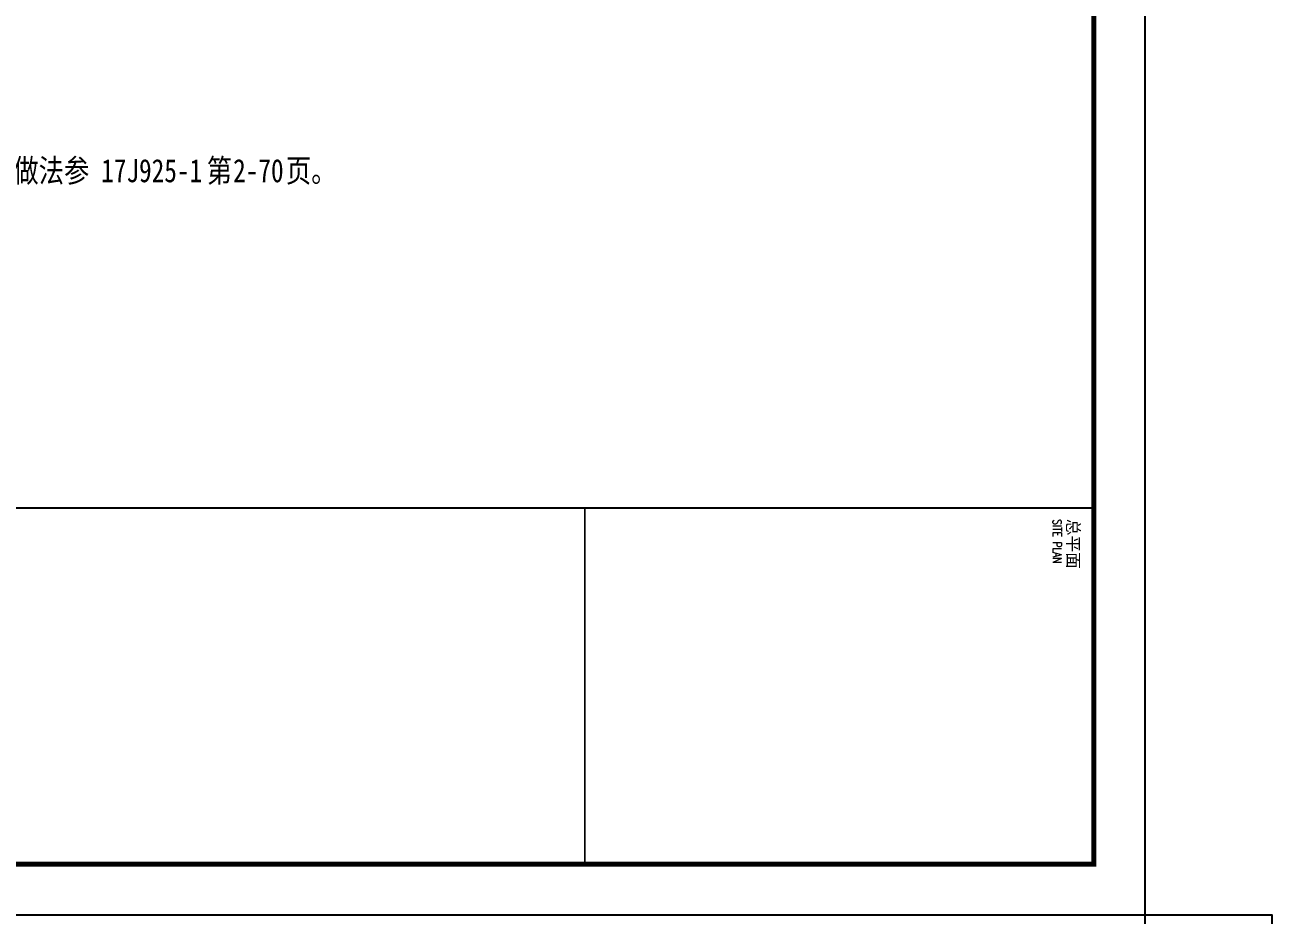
# Model space of a CAD drawing. Extents: x 14095202 to 14511487, y -1430609 to -90420.
# Drawn here: x 14462486 to 14511487, y -812720 to -777739 of the extents above; entities that cross this region are included whole.
import ezdxf

# ---------------------------------------------------------------- set-up
doc = ezdxf.new("R2010")
doc.units = 0
doc.header["$LTSCALE"] = 1000
doc.header["$MEASUREMENT"] = 0
doc.layers.add('PUB_TEXT', color=7, linetype='Continuous')
doc.layers.add('TK', color=4, linetype='Continuous')
doc.styles.add('-宋体', font='', dxfattribs={"width": 0.8})
doc.styles.add('ROMANS', font='romans', dxfattribs={"width": 0.65, "height": 231.275})
doc.styles.add('图签宋体', font='', dxfattribs={"height": 300})
doc.styles.get('-宋体').set_extended_font_data('SimSun')
doc.styles.get('图签宋体').set_extended_font_data('NSimSun')

# ---------------------------------------------------------------- blocks, each defined once
blk = doc.blocks.new('GeYuanFrame_80008245', base_point=(20.09, 4.53))
at = {"layer": 'TK'}
blk.add_lwpolyline([(20.09, 4.53), (20.09, 598.53), (1071.09, 598.53), (1071.09, 4.53)], close=True, dxfattribs=at)
at = {"layer": 'TK', "const_width": 1}
blk.add_lwpolyline([(45.09, 588.53), (1061.09, 588.53), (1061.09, 14.53), (45.09, 14.53)], close=True, dxfattribs=at)
at = {"layer": 'TK'}
for points, const_width in [([(991.09, 588.53), (991.09, 14.53)], 0.4), ([(991.09, 488.5), (1061.09, 488.5)], 0.35)]:
    blk.add_lwpolyline(points, dxfattribs=dict(at, const_width=const_width))
at = {"layer": 'TK', "style": '图签宋体'}
blk.add_text('总平面', height=2.4, dxfattribs=at).set_placement((993.23, 583.28))
at = {"layer": 'TK', "style": 'ROMANS', "width": 0.76}
blk.add_text('SITE PLAN', height=1.697, dxfattribs=at).set_placement((993.35, 580.49))

msp = doc.modelspace()

# ---------------------------------------------------------------- linework, layer by layer
at = {"ltscale": 0.5}
msp.add_lwpolyline([(14506486.9, -812720.3), (14506486.9, -817720.3), (14511486.9, -817720.3), (14511486.9, -812720.3)], close=True, dxfattribs=at)

# ---------------------------------------------------------------- block references
at = {"xscale": 200, "yscale": 200, "zscale": 200, "rotation": 270}
msp.add_blockref('GeYuanFrame_80008245', (14387686.9, -602520.3), dxfattribs=at)

# ---------------------------------------------------------------- texts
at = {"layer": 'PUB_TEXT', "style": '-宋体', "width": 0.8}
for s, height, p in [('增设天沟伸缩缝，做法参', 911.392, (14454074.1, -783920.3)), ('17J925-1', 911.39, (14465480.7, -783920.3)), ('第', 911.4, (14469628.6, -783920.3)), ('2-70', 911.39, (14470665.5, -783920.3)), ('页。', 911.39, (14472739.5, -783920.3))]:
    msp.add_text(s, height=height, dxfattribs=at).set_placement(p)

doc.saveas('drawing.dxf')
